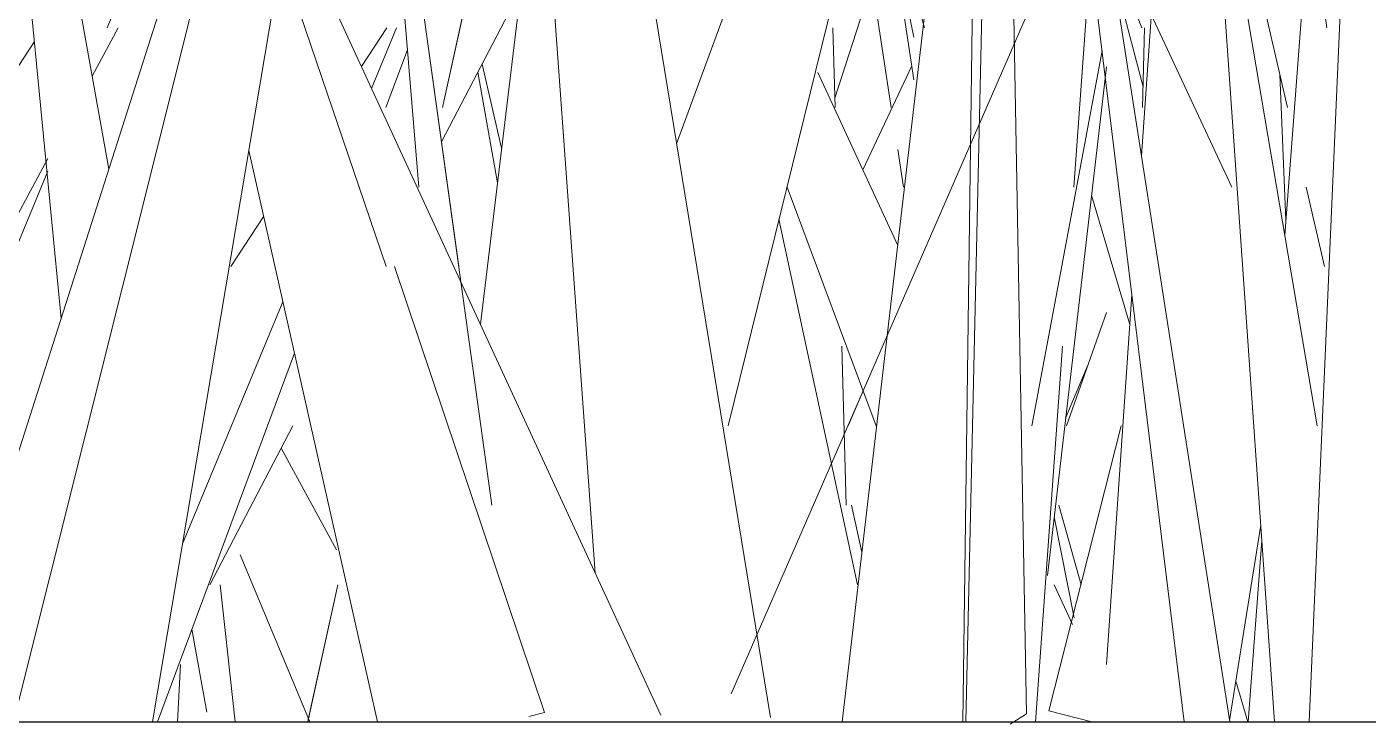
# Model space of a CAD drawing. Header units: millimetres. Extents: x -9575 to 27274, y -4387 to 11354.
# Drawn here: x -5660.2 to -5613.67, y 3047.92 to 3072.1 of the extents above; entities that cross this region are included whole.
import ezdxf

# ---------------------------------------------------------------- set-up
doc = ezdxf.new("R2010")
doc.units = ezdxf.units.MM
doc.layers.add('G-IMPT', color=8, linetype='Continuous', lineweight=9)

# ---------------------------------------------------------------- blocks, each defined once
blk = doc.blocks.new('Grass Array - 25_dwg-V50-North')
at = {"layer": 'G-IMPT'}
for p, q in [((-5657.414, 3072.065), (-5655.129, 3077.582)), ((-5645.816, 3068.119), (-5643.072, 3073.366)), ((-5657.934, 3070.39), (-5657.033, 3072.065)), ((-5647.711, 3072.065), (-5648.589, 3070.723)), ((-5659.936, 3071.59), (-5662.593, 3067.555)), ((-5662.135, 3062.583), (-5659.47, 3067.535)), ((-5661.985, 3061.029), (-5659.47, 3067.1)), ((-5651.983, 3065.538), (-5653.129, 3063.788)), ((-5653.853, 3052.752), (-5650.967, 3058.27)), ((-5654.979, 3048), (-5654.869, 3049.993))]:
    blk.add_line(p, q, dxfattribs=at)
blk = doc.blocks.new('Grass Array - 25_dwg-V51-North')
at = {"layer": 'G-IMPT'}
for p, q in [((-5634.398, 3048.153), (-5644.673, 3110.884)), ((-5660.667, 3048), (-5645.938, 3106.72)), ((-5637.657, 3068.05), (-5624.993, 3102.436)), ((-5619.251, 3101.36), (-5615.098, 3072.065)), ((-5634.398, 3048.153), (-5642.858, 3099.806)), ((-5625.836, 3095.21), (-5620.046, 3048)), ((-5622.224, 3094.161), (-5616.462, 3069.306)), ((-5659.009, 3061.988), (-5661.986, 3092.831)), ((-5627.418, 3092.589), (-5635.872, 3058.27)), ((-5635.762, 3048.967), (-5617.702, 3090.437)), ((-5615.711, 3048), (-5613.885, 3089.802)), ((-5627.177, 3088.656), (-5631.914, 3048)), ((-5627.731, 3048), (-5627.177, 3088.656)), ((-5618.469, 3048), (-5624.524, 3086.8)), ((-5620.282, 3085.787), (-5621.532, 3067.625)), ((-5660.568, 3084.974), (-5657.352, 3067.169)), ((-5648.108, 3084.621), (-5646.602, 3066.547)), ((-5644.065, 3055.511), (-5648.108, 3084.621)), ((-5627.626, 3048), (-5626.808, 3084.551)), ((-5642.647, 3083), (-5640.479, 3053.156)), ((-5626.15, 3083.1), (-5625.519, 3048.283)), ((-5627.731, 3048), (-5627.275, 3081.428)), ((-5616.919, 3048), (-5619.181, 3080.269)), ((-5642.37, 3079.187), (-5644.466, 3061.794)), ((-5645.215, 3063.788), (-5647.181, 3077.947)), ((-5645.782, 3069.306), (-5643.888, 3077.934)), ((-5630.669, 3077.778), (-5629.424, 3071.741)), ((-5638.203, 3048.226), (-5651.755, 3077.582)), ((-5638.203, 3048.226), (-5651.496, 3077.021)), ((-5661.081, 3055.511), (-5654.416, 3076.348)), ((-5630.21, 3069.306), (-5631.286, 3076.289)), ((-5622.748, 3075.857), (-5618.399, 3066.547)), ((-5616.559, 3064.878), (-5615.696, 3076.284)), ((-5651.373, 3074.474), (-5655.836, 3048)), ((-5651.492, 3074.823), (-5647.73, 3063.788)), ((-5632.17, 3069.627), (-5630.498, 3074.823)), ((-5629.424, 3070.265), (-5630.115, 3074.823)), ((-5623.874, 3066.547), (-5623.299, 3074.523)), ((-5622.599, 3074.823), (-5621.518, 3072.065)), ((-5618.202, 3074.527), (-5615.433, 3058.27)), ((-5621.479, 3070.024), (-5622.547, 3074.133)), ((-5645.08, 3072.492), (-5645.779, 3069.306)), ((-5629.061, 3072.065), (-5629.177, 3072.479)), ((-5647.372, 3072.065), (-5648.241, 3069.97)), ((-5632.161, 3069.306), (-5632.238, 3072.065)), ((-5621.498, 3069.306), (-5621.426, 3072.065)), ((-5647.742, 3069.306), (-5646.998, 3071.304)), ((-5625.333, 3058.27), (-5622.9, 3071.274)), ((-5643.731, 3067.899), (-5644.408, 3070.811)), ((-5631.202, 3067.142), (-5629.498, 3070.752)), ((-5644.554, 3070.531), (-5643.876, 3066.692)), ((-5629.99, 3064.515), (-5632.764, 3070.525)), ((-5622.864, 3069.706), (-5622.748, 3070.712)), ((-5616.525, 3065.391), (-5616.728, 3070.455)), ((-5622.864, 3069.706), (-5624.797, 3053.071)), ((-5648.036, 3048), (-5652.496, 3067.815)), ((-5629.786, 3066.547), (-5629.986, 3067.849)), ((-5633.826, 3066.547), (-5630.733, 3058.27)), ((-5623.264, 3066.264), (-5621.933, 3061.785)), ((-5615.822, 3066.547), (-5615.183, 3063.788)), ((-5634.109, 3065.428), (-5631.378, 3052.752)), ((-5647.45, 3063.788), (-5642.241, 3048.328)), ((-5651.314, 3062.564), (-5654.796, 3054.172)), ((-5621.863, 3062.815), (-5622.745, 3049.993)), ((-5622.748, 3062.201), (-5624.131, 3058.27)), ((-5631.779, 3055.511), (-5631.932, 3061.029)), ((-5625.21, 3048), (-5624.271, 3061.029)), ((-5655.668, 3048), (-5650.913, 3060.781)), ((-5624.163, 3058.532), (-5623.392, 3060.371)), ((-5631.71, 3058.27), (-5631.184, 3059.478)), ((-5624.746, 3048.386), (-5622.24, 3058.27)), ((-5649.456, 3053.97), (-5651.378, 3057.486)), ((-5631.228, 3053.886), (-5631.589, 3055.511)), ((-5623.627, 3052.752), (-5624.403, 3055.511)), ((-5623.627, 3052.752), (-5624.403, 3055.511)), ((-5624.56, 3055.113), (-5623.862, 3051.609)), ((-5617.397, 3054.816), (-5618.476, 3048.045)), ((-5617.835, 3048), (-5617.36, 3054.284)), ((-5652.794, 3053.797), (-5650.384, 3048)), ((-5653.492, 3052.752), (-5652.97, 3048)), ((-5649.406, 3052.752), (-5650.447, 3048)), ((-5650.441, 3048.082), (-5649.416, 3052.752)), ((-5623.925, 3051.378), (-5624.56, 3052.752)), ((-5654.471, 3051.213), (-5653.952, 3048.339)), ((-5618.258, 3049.415), (-5617.838, 3048)), ((-5642.78, 3048.187), (-5642.241, 3048.328)), ((-5626.086, 3047.92), (-5625.519, 3048.283)), ((-5624.746, 3048.386), (-5623.254, 3048))]:
    blk.add_line(p, q, dxfattribs=at)
blk = doc.blocks.new('Grass Array - Grass Array-V52-North')
for name in ['Grass Array - 25_dwg-V50-North', 'Grass Array - 25_dwg-V51-North']:
    blk.add_blockref(name, (0, 0))

msp = doc.modelspace()

# ---------------------------------------------------------------- linework, layer by layer
msp.add_line((-5839.745, 3048), (-5040.568, 3048))

# ---------------------------------------------------------------- block references
msp.add_blockref('Grass Array - Grass Array-V52-North', (0, 0))

doc.saveas('drawing.dxf')
